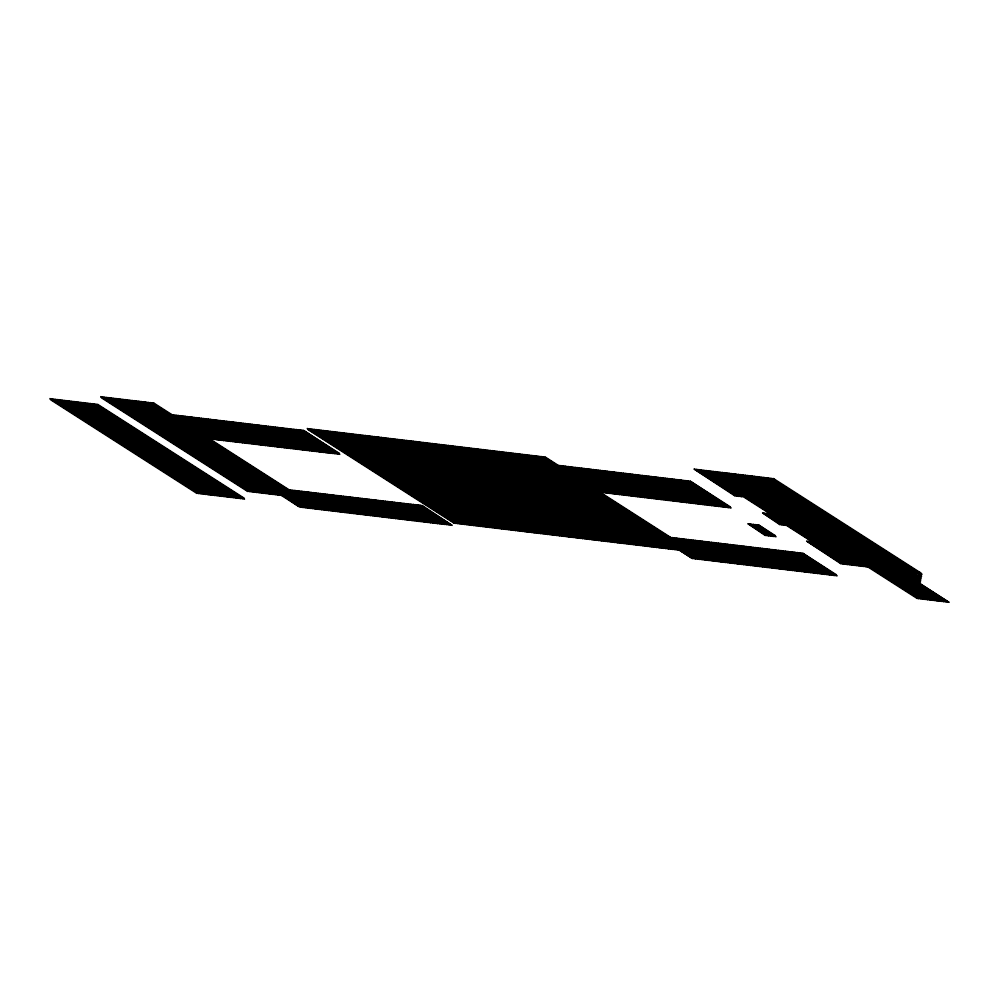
<?xml version="1.0" encoding="UTF-8"?>
<svg xmlns="http://www.w3.org/2000/svg" width="999" height="999" viewBox="0 0 999 999"><rect width="100%" height="100%" fill="white"/><g stroke="black" fill="none" stroke-linecap="round" stroke-linejoin="round"><path stroke-width="1.5" d="M468.469 480.319L552.934 535.152L468.469 480.319L469.368 481.643M526.798 494.58L451.698 445.741L600.486 540.846L599.575 539.522L453.459 445.954L454.37 447.277M476.486 501.96L521.228 531.356L372.44 436.251L373.339 437.574L519.468 531.143L518.556 529.82M466.633 469.805L425.274 442.582L426.186 443.906L501.011 491.446L466.858 469.205M470.254 481.293L471.728 481.868L408.566 441.795L407.667 440.472L556.455 535.576L555.544 534.24L471.565 480.844L475 483.416L474.1 482.092M459.44 493.793L457.967 493.219L515.946 530.719L459.44 493.793L460.352 495.117M477.185 502.235L479.17 503.134L375.961 436.675L477.185 502.235L476.286 500.911M550.774 510.851L523.538 493.031L596.965 540.422L551.048 510.277M499.687 491.133L497.052 489.822L527.335 509.59L499.687 491.133L500.586 492.47M524.725 510.676L527.522 512.087L418.231 441.733L524.725 510.676L523.826 509.353M484.04 504.795L483.141 503.459L526.51 531.98L477.597 501.211L524.75 531.78L523.851 530.444M458.578 494.155L455.069 492.282L514.185 530.506L459.016 495.354M473.776 481.718L477.36 483.628L411.188 440.884L473.776 481.718L472.877 480.394M597.24 503.171L593.481 501.136L666.508 547.527L667.407 548.863L518.631 453.758L519.53 455.082M525.599 510.314L529.358 512.337L497.952 491.858L526.461 509.952L500.037 492.282M521.166 492.807L525.636 495.292L448.176 445.317L521.166 492.807L520.267 491.483M491.883 488.723L490.971 487.4L498.401 492.532L420.904 443.269L419.992 441.945L499.275 492.17L449.987 460.227M536.838 520.429L475.087 481.268L522.127 511.763M477.147 500.549L478.046 501.873L377.722 436.888L483.591 504.133L379.483 437.087L380.394 438.424M530.719 511.925L526.011 509.29L568.781 537.05L528.896 511.675L567.02 536.838L566.121 535.514M532.529 512.162L526.873 508.928L570.541 537.262L532.529 512.162L533.429 513.498M526.136 512.487L525.224 511.163L563.498 536.413L476.848 481.468L523.001 511.401L522.09 510.077M485.314 503.933L479.333 500.487L528.271 532.192L485.314 503.933L486.213 505.269M524.325 494.992L517.907 491.258L555.756 515.871M534.315 512.4L527.747 508.566L572.302 537.474L534.315 512.4L535.214 513.723M485.352 485.626L478.608 481.68L525.674 511.825L522.964 509.715M798.75 496.59L769.804 478.071L770.716 479.395L916.832 572.964L899.312 560.988M799.924 497.352L809.29 503.346M810.589 504.183L823.338 512.337M824.088 512.824L862.711 537.549M863.611 538.136L883.978 551.173M885.264 551.997L887.674 553.533M888.873 554.308L892.482 556.618M893.481 557.255L898.039 560.177M791.233 494.53L764.522 477.435L765.434 478.758L911.55 572.327L856.293 536.201M792.519 495.354L850.062 532.205M851.31 533.004L855.044 535.402M788.323 494.505L761.001 477.01L761.912 478.334M789.51 495.267L846.103 531.505M848.675 533.154L874.225 549.512M876.772 551.148L888.286 558.516M889.335 559.19L891.458 560.539M892.507 561.213L900.623 566.408M901.772 567.157L908.029 571.903L759.24 476.798L760.139 478.134L906.268 571.69L905.356 570.367M777.721 489.547L757.479 476.585L758.378 477.922L904.507 571.478L903.596 570.154M780.244 491.171L827.572 521.466M829.944 522.989L832.317 524.512M833.516 525.274L863.036 544.18M864.335 545.004L902.284 569.318M811.613 514.01L752.197 475.961L808.503 512.762M818.069 518.144L825.811 523.101M827.06 523.888L833.291 527.884M835.776 529.47L839.51 531.868M840.733 532.654L848.089 537.362M849.312 538.149L855.544 542.132M856.742 542.894L859.115 544.418M866.62 549.225L875.474 554.895M876.735 555.706L897.052 568.706M835.913 529.782L773.164 488.848L919.28 582.417L920.179 583.741L865.084 548.463M840.296 532.592L862.661 546.903M814.722 516.745L819.704 519.93M825.736 523.788L834.177 529.208M839.909 532.867L847.189 537.537M850.723 539.797L855.306 542.732M856.455 543.468L858.828 544.992M865.359 549.175L872.489 553.733M876.31 556.181L886.488 562.699M890.309 565.147L897.951 570.029M802.709 509.215L750.436 475.749L805.394 511.688M803.895 509.977L806.268 511.5M815.196 517.22L819.068 519.692M825.524 523.826L828.096 525.474M839.747 532.929L844.917 536.251M850.099 539.56L855.281 542.882M864.734 548.938L869.317 551.873M875.311 555.706L880.256 558.878M890.196 565.234L894.005 567.682M808.616 513.548L772.801 490.709L773.701 492.032L945.529 601.972L944.629 600.636L809.814 514.323M814.06 517.232L819.055 520.429M824.038 523.626L830.281 527.622M840.271 534.015L844.043 536.426M850.311 540.447L855.331 543.668M864.297 549.413L869.442 552.697M875.561 556.618L880.381 559.702M890.134 565.946L895.017 569.08M797.377 506.718L748.676 475.536L749.575 476.86M812.824 516.608L816.383 518.893M837.949 532.692L841.595 535.039M848.888 539.71L852.534 542.045M889.547 565.746L892.169 567.42M930.369 592.432L796.74 506.868L797.652 508.191M931.667 593.256L943.768 601.76L794.979 506.655L795.891 507.979M802.209 510.564L746.915 475.324L799.774 509.927M805.231 512.674L815.509 519.08M820.104 522.19L827.384 526.685M833.341 530.669L841.395 535.651M844.917 538.086L852.696 542.894M859.177 547.215L866.508 551.735M869.267 553.671L877.946 559.053M884.202 563.061L891.87 567.969M806.343 514.123L814.222 519.168M819.367 522.477L824.5 525.749M833.466 531.493L836.026 533.129M837.287 533.941L841.096 536.388M844.904 538.823L849.987 542.07M858.853 547.752L863.923 550.998M872.714 556.63L875.124 558.179M883.803 563.736L888.873 566.97M812.662 518.306L745.154 475.112L799.312 510.514M816.458 520.741L818.993 522.365M820.254 523.176L822.052 524.325M822.964 524.9L824.762 526.061M830.631 529.82L836.038 533.279M837.05 533.928L839.085 535.227M841.333 536.675L843.818 538.261M845.054 539.06L851.36 543.094M856.405 546.328L863.486 550.861M864.684 551.623L868.069 553.783M870.541 555.369L873.226 557.092M881.13 562.15L887.574 566.283M889.709 567.644L896.54 572.015M897.664 572.739L899.912 574.175M903.283 576.336L910.226 580.781M911.375 581.518L915.683 584.278M916.77 584.977L918.568 586.126M799.6 510.726L809.864 517.27M813.935 519.905L821.827 524.937M828.109 528.946L832.654 531.855M833.79 532.592L837.387 534.902M839.485 536.263L846.078 540.459M853.633 545.292L857.229 547.602M858.416 548.364L863.148 551.398M864.335 552.147L873.388 557.942M880.693 562.624L885.851 565.933M888.611 567.719L896.64 572.839M903.133 576.997L915.171 584.702M916.245 585.389L918.393 586.763M793.668 507.092L743.393 474.9L744.292 476.236M799.699 510.964L807.542 515.984M814.672 520.541L818.406 522.939M828.421 529.345L832.179 531.755M838.436 535.764L843.456 538.973M853.196 545.217L857.067 547.689M863.511 551.823L868.668 555.119M878.084 561.151L883.166 564.398M807.691 516.633L791.458 506.231L792.357 507.554L938.486 601.123L825.736 528.184M809.502 517.782L823.925 527.022M793.83 507.954L741.633 474.687L936.725 600.911L787.936 505.806L788.835 507.142L934.964 600.699L934.053 599.375M799.887 511.825L802.022 513.199M803.096 513.886L807.679 516.82M813.71 520.679L818.918 524.013M827.909 529.77L835.127 534.39M838.735 536.7L843.493 539.747M852.921 545.791L857.854 548.951M864.035 552.909L869.018 556.093M877.759 561.7L882.829 564.934M793.743 508.279L772.09 494.418L773.001 495.741M794.804 508.966L799.05 511.675M800.124 512.362L818.169 523.913M819.417 524.725L843.356 540.047M852.284 545.766L856.88 548.713M860.938 551.311L863.049 552.659M864.098 553.334L867.344 555.419M874.612 560.064L887.387 568.244M888.66 569.068L892.519 571.528M897.651 574.812L904.894 579.457M913.536 584.989L918.218 587.986M791.932 507.867L739.872 474.475L792.969 509.228M793.406 508.816L798.676 512.137M799.3 512.587L801.398 513.936M805.082 516.283L815.571 523.001M816.782 523.738L829.207 531.73M830.456 532.529L843.193 540.696M846.915 543.081L855.082 548.301M857.242 549.687L859.852 551.311M860.489 551.773L862.299 552.922M863.198 553.496L864.997 554.657M871.415 558.766L876.872 562.212M877.621 562.749L879.919 564.21M880.781 564.71L892.344 572.165M894.879 573.788L906.268 581.081M907.404 581.805L914.16 586.138M794.23 510.039L797.789 512.325M805.806 517.457L812.212 521.553M816.058 524.013L826.373 530.619M830.244 533.104L837.986 538.061M840.496 539.66L851.785 546.89M853.034 547.689L862.686 553.871M868.993 557.917L876.373 562.637M880.319 565.159L886.887 569.368L885.988 568.044M789.41 507.117L738.111 474.275L791.583 509.253M790.684 507.929L793.218 509.565M804.657 516.883L807.192 518.506M838.661 538.661L845.017 542.732M852.597 547.577L856.368 549.999M879.47 564.797L881.855 566.308M802.272 516.108L806.143 518.581M812.587 522.714L817.744 526.011M826.623 531.705L831.705 534.952M840.584 540.634L845.179 543.581M849.912 546.615L856.343 550.724M879.782 565.734L881.917 567.107M793.069 510.377L736.35 474.063L737.25 475.387M804.732 517.844L807.192 519.43M810.901 521.803L817.082 525.761M827.222 532.255L831.98 535.289M837.924 539.11L845.067 543.681M851.448 547.764L856.63 551.073M863.985 555.794L867.669 558.154M876.523 563.823L881.28 566.858M792.344 510.664L734.59 473.851L789.834 509.977M798.651 514.71L806.268 519.58M810.064 522.015L817.432 526.735M824.275 531.281L831.692 535.864M834.989 538.136L845.978 545.004M848.563 546.665L856.243 551.585M862.661 555.694L871.053 561.063M874.337 563.336L882.092 568.131M798.576 515.546L814.597 525.799M820.878 529.82L855.606 552.06M856.618 552.709L864.772 557.954M865.396 558.329L867.607 559.74M868.793 560.501L878.608 566.783M887.399 572.415L889.447 573.738M890.484 574.388L892.257 575.524M899.637 580.257L903.458 582.704M913.898 589.385L917.507 591.695M781.443 504.77L732.816 473.638L783.428 506.793M793.868 513.474L797.539 515.834M803.671 519.755L808.566 522.889M817.457 528.583L819.992 530.207M828.658 535.751L831.118 537.325M842.944 544.905L848.201 548.264M853.458 551.635L858.228 554.695M868.056 560.988L873.213 564.285M783.141 506.78L731.056 473.426L731.967 474.75M793.131 513.174L798.076 516.346M820.491 530.694L822.939 532.255M829.058 536.176L833.953 539.31M843.318 545.317L848.076 548.351M854.245 552.31L860.576 556.356M868.231 561.263L872.065 563.723M783.716 507.892L729.295 473.214L924.387 599.437L775.611 504.333L776.51 505.656M792.657 513.623L797.514 516.733M803.246 520.392L808.965 524.063M817.619 529.607L825.261 534.49M829.083 536.938L834.177 540.209M842.906 545.791L850.149 550.424M853.92 552.847L864.21 559.428M868.069 561.9L873.076 565.109M783.541 507.992L771.028 499.987L771.94 501.311M790.896 512.699L796.877 516.533M800.748 519.018L805.906 522.315M814.36 527.734L816.745 529.258M817.931 530.019L820.042 531.368M826.498 535.514L833.828 540.197M839.922 544.105L847.115 548.701M850.711 551.011L861.575 557.966M862.786 558.741L870.054 563.399M878.583 568.856L881.068 570.454M881.98 571.041L883.803 572.202M884.714 572.777L886.513 573.938M890.097 576.223L897.651 581.068M906.218 586.55L910.926 589.572M914.46 591.833L916.258 592.981M780.843 507.017L727.534 473.002L777.21 505.556M785.027 509.702L799.525 518.981M800.599 519.792L806.006 523.126M811.675 526.873L818.768 531.306M822.389 533.628L829.657 538.274M837.15 543.069L846.802 549.25M847.252 549.662L852.809 553.109M854.02 553.871L858.528 556.755M859.664 557.492L869.205 563.598M873.026 566.046L880.756 570.991M881.742 571.628L883.703 572.889M886.325 574.562L888.948 576.236M890.259 577.072L894.13 579.557M899.063 582.717L905.419 586.788M906.605 587.549L916.782 594.068M787.187 511.95L790.808 514.273M797.939 518.831L802.896 522.015M811.588 527.572L819.192 532.442M823.076 534.927L828.246 538.236M847.564 550.611L851.398 553.059M861.488 559.527L863.873 561.051M871.003 565.609L874.562 567.894L873.663 566.57M775.674 504.745L725.774 472.789L726.685 474.125M867.981 563.848L871.902 566.358M777.547 506.493L773.85 504.12L774.749 505.444L920.866 599.013L919.967 597.689L778.496 507.105M776.41 505.969L724.013 472.577L724.924 473.913M778.858 507.704L785.489 511.775M791.533 515.809L796.865 519.055M803.983 523.788L811.213 528.409M815.034 530.869L822.314 535.352M828.92 539.76L836.2 544.418M839.884 546.778L846.066 550.736M855.456 556.58L861.101 560.364M864.972 562.849L868.843 565.322M835.626 544.18L770.679 501.848L922.626 599.225L921.727 597.902M836.825 544.954L888.573 578.084M889.684 578.796L899.662 585.189M901.523 586.376L917.706 596.74L917.244 596.078M827.11 539.148L772.09 503.908L772.989 505.244M828.371 539.959L919.105 598.801L770.329 503.696L771.228 505.032L917.344 598.588L916.445 597.265M777.185 507.38L722.252 472.377L821.228 536.5M777.497 507.742L782.654 510.876M783.728 511.563L786.126 513.099M787.075 513.873L795.753 519.268M802.447 523.713L810.963 529.008M812.062 529.882L821.303 535.626M827.572 539.647L835.551 544.755M839.335 547.34L846.865 551.997M853.196 556.218L860.701 560.851M863.311 562.699L871.041 567.469L870.129 566.146M823.838 538.174L847.277 553.184M848.538 553.983L869.28 567.27M778.92 509.577L720.491 472.165L721.39 473.489L867.519 567.057L860.676 561.925M781.493 511.213L797.115 521.228M798.413 522.052L833.428 544.48M834.54 545.192L848.788 554.32M849.999 555.082L858.303 560.402M820.441 543.506L706.405 470.479L707.304 471.803M821.752 544.33L845.391 559.477M846.578 560.239L853.421 565.372L704.645 470.267L705.544 471.59L851.66 565.159L850.761 563.823M758.591 563.473L728.558 544.243L729.457 545.579M759.764 564.235L763.024 567.07L726.797 544.043L761.263 566.858L760.364 565.534M730.331 547.215L725.037 543.831L759.502 566.645L732.105 548.351M723.276 547.29L716.221 542.769L717.132 544.105M724.512 548.076L750.699 565.596L714.46 542.557L748.938 565.384L748.026 564.06M714.547 556.368L688.049 539.398L722.514 562.212L716.308 557.492M564.647 470.467L543.281 456.705L544.193 458.042M565.809 471.216L702.235 558.566L703.134 559.902L541.52 456.493L558.066 467.844M563.274 471.178L572.402 477.023M578.945 481.206L582.879 483.728M588.111 487.075L669.38 539.123M684.989 549.113L688.548 551.386M555.269 467.632L544.343 460.626L564.248 474.125M558.916 469.967L567.395 475.399M571.028 477.722L577.397 481.805M583.766 485.876L668.893 540.384M672.627 542.782L675.012 544.305M676.198 545.067L680.094 547.564M683.978 550.049L690.459 554.195M663.299 537.225L536.238 455.869L548.813 464.66M566.783 475.749L576.923 482.242M580.719 484.677L663.561 537.724M664.635 538.411L668.269 540.734M670.679 542.282L674.313 544.605M675.586 545.417L678.134 547.052M680.669 548.676L688.985 554.008M552.697 467.145L560.476 472.127M566.883 476.236L571.915 479.458M580.981 485.264L662.787 537.637M666.52 540.034L669.005 541.633M670.079 542.32L674.35 545.054M680.719 549.125L683.266 550.761M593.381 494.293L532.717 455.444L533.628 456.768L692.569 558.628L650.686 530.981M594.642 495.092L598.526 497.577M601.111 499.238L620.267 511.5M622.789 513.111L635.364 521.166M636.625 521.977L643.793 526.573M646.166 528.084L648.551 529.607M550.661 472.44L522.152 454.183L523.051 455.507L669.18 549.075L551.848 473.189M576.036 493.269L660.364 548.014L511.588 452.909L512.487 454.245L658.603 547.802L657.704 546.478M569.692 491.033L656.842 547.589L510.726 454.033L509.827 452.697L569.343 491.558M566.683 490.022L655.082 547.377L506.306 452.285L507.205 453.608L653.321 547.177L652.422 545.841M561.151 488.324L651.56 546.965L505.444 453.396L504.545 452.072L560.789 488.836M576.535 501.673L572.814 498.913L646.278 546.328L645.379 545.004M591.808 515.284L637.474 545.279L491.346 451.71L490.447 450.387L591.533 515.859M578.97 516.233L619.855 543.169L473.738 449.6L472.839 448.276L578.608 516.745M525.936 483.191L618.094 542.957L469.318 447.852L470.217 449.175L616.333 542.744L615.434 541.421M568.743 516.108L607.529 541.683L461.413 448.126L460.502 446.79L568.369 516.62M547.452 505.219L455.219 446.166L456.131 447.49L602.247 541.058L548.613 505.969M500.674 478.022L523.988 493.693L449.937 445.529L500.399 478.583M556.043 515.309L593.443 539.997L444.655 444.892L445.554 446.228L591.683 539.785L590.771 538.461M552.859 515.097L589.922 539.572L443.793 446.016L442.894 444.68L552.459 515.596M483.004 471.291L588.149 539.373L439.373 444.268L440.272 445.591L586.388 539.16L585.489 537.824M501.835 486.101L537.762 509.852M537.986 509.253L545.716 514.947M545.929 514.335L582.867 538.736L436.75 445.167L435.851 443.843L501.473 486.613M499.038 485.227L581.106 538.523L432.33 443.419L433.229 444.742L579.345 538.311L578.446 536.987M517.782 499.063L577.584 538.099L431.468 444.543L430.569 443.206L517.42 499.575M448.751 459.44L421.753 442.157L422.664 443.481M524.275 512.212L522.552 510.739L561.738 536.201L560.826 534.877M538.036 521.191L559.977 535.988L521.503 510.614M503.046 505.207L547.639 534.515L401.523 440.946L400.624 439.622L502.684 505.731M437.912 467.17L540.596 533.678L394.48 440.109L393.581 438.786L437.55 467.682M499.787 509.54L388.299 438.149L389.198 439.473L535.314 533.041L500.811 510.202M474.6 494.33L386.538 437.937L387.437 439.26M475.749 495.067L533.553 532.829L384.765 437.724L385.676 439.048L531.793 532.617L530.894 531.293M481.031 500.287L530.032 532.405L383.916 438.836L383.004 437.512L480.656 500.786M427.897 467.182L479.782 501.148L381.243 437.3L427.572 467.719M388.936 448.638L368.918 435.826L458.416 493.881L390.159 449.425M458.616 495.841L452.035 491.258L512.425 530.294L511.513 528.971M368.718 439.36L361.875 434.99L362.774 436.313M369.992 440.184L507.992 528.546L508.891 529.882L360.115 434.777L361.014 436.101L507.13 529.67L506.231 528.334M443.044 490.634L354.832 434.14L355.731 435.464M444.168 491.346L501.848 529.033L353.072 433.928L353.971 435.252L500.087 528.821L499.188 527.497M486.838 520.504L351.311 433.716L352.21 435.04L498.326 528.608L488.012 521.253M463.873 519.555L324.887 430.557L325.786 431.88M465.072 520.317L471.915 525.449L323.127 430.344L324.026 431.668L470.142 525.237L469.243 523.913M426.561 500.249L316.084 429.495L316.983 430.831L463.099 524.388L427.747 500.998M413.973 509.465L404.433 503.359L434.478 523.351L415.272 510.302M257.73 432.342L243.419 423.189L280.02 447.365L258.841 433.054M190.647 427.41L151.848 402.722L175.886 418.731M196.678 431.268L201.436 434.315M202.622 435.077L293.494 493.269M295.879 494.792L300.624 497.827L299.725 496.503M179.583 421.103L189.548 427.622M193.744 430.169L292.532 493.568M295.904 495.579L298.276 497.102M157.717 407.405L150.087 402.51L170.592 416.396M158.991 408.216L162.55 410.502M166.121 412.787L170.866 415.834M204.108 437.112L215.684 444.518M216.92 445.317L254.795 469.567M256.106 470.404L287.874 490.746M174.987 418.906L153.346 404.308M177.347 420.417L183.754 424.525M185.027 425.337L192.133 429.895M193.319 430.644L287.575 490.996M290.135 492.644L300.362 499.2L299.463 497.864M176.811 420.379L181.781 423.564M186.95 426.873L194.718 431.843M201.174 435.989L285.714 490.109M289.623 492.619L292.232 494.293M183.779 425.761L146.553 402.098L147.465 403.421M184.116 426.086L195.679 433.379M198.102 435.04L300.012 501.048L295.042 497.864M165.597 414.985L152.984 406.156M170.292 417.982L175.275 421.178M178.846 423.464L292.557 496.278M163.499 413.686L144.793 401.885L166.546 416.558M169.905 417.794L175.812 421.578M179.62 424.013L189.66 430.606M195.392 434.115L289.698 494.505M172.952 420.666L175.462 422.265M177.972 423.876L182.979 427.085M184.241 427.884L188.898 430.869M193.581 433.866L197.115 436.126M198.314 436.9L279.907 489.148M281.219 489.985L283.479 491.433M162.874 414.373L143.032 401.673L169.917 419.63M165.484 416.046L169.393 418.556M175.924 422.739L179.845 425.237M198.077 436.913L280.819 489.897M174.9 422.827L180.095 426.148M189.173 431.968L283.604 492.432M287.475 494.917L290.06 496.565M183.054 428.546L158.878 413.062L195.667 437.362L184.353 429.37M168.981 419.955L139.51 401.248L168.481 420.542M171.903 421.99L180.357 427.235M186.151 431.106L283.104 493.031M285.702 494.692L288.299 496.353L287.4 495.029M172.377 423.039L177.572 426.373M186.651 432.18L279.92 491.908M156.468 413.024L137.75 401.036L163.274 418.131M190.509 434.827L244.743 469.555M246.054 470.392L276.748 490.034M167.12 420.591L171.204 423.214M180.357 429.071L276.973 490.934M279.57 492.594L284.777 495.929M175.087 426.61L134.228 400.611L135.127 401.948L298.951 506.618L287.038 498.239M177.335 428.221L285.789 497.44M184.141 433.491L132.467 400.412L133.367 401.735L279.495 495.304L185.215 434.178M152.235 417.644L123.664 399.35L124.563 400.674M153.309 418.331L270.679 494.243L121.903 399.138L122.802 400.474L268.918 494.03L268.019 492.707M173.351 454.657L93.981 403.833L94.88 405.157M174.263 455.232L241.009 498.726L92.22 403.621L93.119 404.945L239.248 498.513L238.336 497.19M94.093 406.655L88.699 403.196L89.598 404.533L235.727 498.089L234.815 496.765L95.267 407.405M224.163 493.618L81.656 402.36L82.555 403.683M225.362 494.38L228.671 497.252L79.895 402.147L80.794 403.471L226.91 497.04L226.011 495.716M127.06 440.609L64.036 400.249L64.947 401.573L211.064 495.142L128.309 441.396M166.134 466.533L62.275 400.037L63.187 401.361M167.345 467.307L194.193 484.503M195.454 485.314L209.303 494.93L60.514 399.825L61.426 401.148L207.542 494.717L206.643 493.394M946.39 600.849L947.289 602.185L801.173 508.616L800.261 507.292L949.05 602.385L753.958 476.173L902.746 571.266L901.835 569.942M941.108 600.224L942.007 601.548L793.218 506.443L794.13 507.767L940.246 601.336L939.335 600.012M919.455 572.052L920.354 573.376M917.694 571.84L918.593 573.164L772.477 479.607L771.565 478.284L921.952 574.462L921.053 573.126L773.338 478.484L774.237 479.82M914.172 571.416L915.072 572.752L766.283 477.647L921.24 578.171L775.124 484.602L774.225 483.279M912.412 571.216L913.311 572.539M928.77 598.738L929.682 600.074L783.553 506.505L782.654 505.182L931.443 600.287L930.531 598.95L784.415 505.394L785.314 506.718M909.789 572.115L908.878 570.791L762.761 477.222L920.891 580.032L774.774 486.463L773.863 485.139M900.074 569.73L900.986 571.066M889.51 568.468L890.409 569.792M863.086 565.309L863.998 566.633L717.869 473.064L716.97 471.74L865.758 566.845L864.847 565.509L718.731 471.953L719.63 473.276M857.804 564.672L858.715 565.996L712.587 472.427L711.688 471.103L860.476 566.208L859.565 564.885L713.448 471.316L714.347 472.639M845.479 563.199L846.378 564.522L811.912 541.708M802.022 507.492L802.934 508.828M798.501 507.08L799.412 508.404M774.924 479.57L775.836 480.894M775.474 482.754L774.575 481.418L920.691 574.987L921.602 576.311L768.044 477.859L768.955 479.183M789.697 506.018L790.596 507.355M774.412 488.324L773.513 486.988L919.629 580.556L920.529 581.88L755.719 476.373L756.618 477.709M786.176 505.594L787.075 506.93M832.567 574.175L833.478 575.511L799.013 552.684L835.239 575.711L800.773 552.897L801.673 554.22M772.452 492.557L773.351 493.893M780.893 504.97L781.792 506.293L927.909 599.862L771.39 498.126M827.284 573.551L828.196 574.875L793.718 552.047L829.957 575.087L795.479 552.26L796.39 553.596M777.372 504.545L778.271 505.869M820.241 572.702L821.141 574.025L786.675 551.211L822.914 574.238L788.436 551.423L789.347 552.747M784.415 524.1L785.326 525.424L767.881 513.511L848.139 564.735L769.642 513.723L770.541 515.047M814.959 572.065L815.858 573.401L781.393 550.574L817.619 573.613L783.154 550.786L784.053 552.11M807.916 571.228L808.815 572.552L774.35 549.737L810.576 572.764L776.111 549.949L777.01 551.273M802.634 570.591L803.533 571.915L769.068 549.1L805.294 572.127L770.828 549.313L771.727 550.636M795.591 569.755L796.49 571.078L762.025 548.251L798.251 571.291L763.785 548.463L764.685 549.8M771.515 535.077L772.414 536.413L754.969 524.487L774.175 536.625L756.743 524.7L757.642 526.023M790.296 569.118L791.208 570.441L756.73 547.627L792.969 570.654L758.503 547.839L759.402 549.163M766.233 534.453L767.132 535.776L749.687 523.863L768.893 535.988L751.448 524.063L752.359 525.399M739.46 495.304L740.359 496.628L699.362 469.63L742.12 496.84L701.123 469.842L702.022 471.166M785.014 568.481L785.926 569.805L749.687 546.778L784.165 569.605L783.253 568.269M777.971 567.644L778.87 568.968L744.405 546.141L780.631 569.18L746.166 546.353L747.077 547.689M772.689 567.007L773.588 568.331L739.123 545.516L775.349 568.543L740.883 545.729L741.782 547.052M726.548 506.293L727.459 507.617L686.45 480.619L729.22 507.829L688.211 480.819L689.123 482.155M754.12 548.526L753.209 547.202L787.687 570.017L751.448 546.99L752.359 548.314M765.646 566.158L766.545 567.494L732.08 544.667L768.306 567.707L733.84 544.88L734.74 546.203M721.266 505.656L722.177 506.98L681.168 479.982L723.938 507.192L682.929 480.194L683.828 481.518M714.223 504.807L715.122 506.143L674.125 479.133L716.882 506.356L675.886 479.345L676.785 480.669M753.308 564.685L754.22 566.008L719.755 543.194L755.981 566.221L721.515 543.406L722.414 544.73M708.94 504.183L709.839 505.506L668.843 478.509L711.6 505.719L670.604 478.721L671.503 480.044M701.897 503.334L702.796 504.67L661.8 477.659L704.557 504.87L663.561 477.872L664.46 479.195M740.983 563.211L741.882 564.535L707.417 541.72L743.656 564.747L709.178 541.933L710.089 543.256M696.615 502.709L697.514 504.033L656.505 477.023L699.275 504.245L658.279 477.235L659.178 478.571M735.701 562.574L736.6 563.911L702.135 541.083L738.361 564.11L703.895 541.296L704.794 542.619M689.56 501.86L690.471 503.184L649.462 476.186L692.232 503.396L651.223 476.398L652.135 477.722M728.658 561.738L729.557 563.061L695.092 540.247L731.318 563.274L696.852 540.447L697.752 541.783M684.278 501.223L685.189 502.559L644.18 475.549L686.95 502.772L645.941 475.761L646.852 477.085M723.376 561.101L724.275 562.425L689.809 539.61L726.036 562.637L691.57 539.822L692.469 541.146M678.995 500.599L679.894 501.923L637.137 474.712L678.134 501.71L677.235 500.387M718.094 560.464L718.993 561.8L682.767 538.761L717.232 561.588L716.333 560.252M671.952 499.75L672.851 501.073L631.855 474.075L674.612 501.286L633.616 474.288L634.515 475.611M711.038 559.627L711.95 560.951L677.472 538.136L713.711 561.163L679.245 538.349L680.144 539.672M666.67 499.113L667.569 500.449L626.573 473.439L669.33 500.661L628.334 473.651L629.233 474.975M705.756 558.99L706.668 560.314L672.19 537.499L708.428 560.526L673.95 537.712L674.862 539.035M659.627 498.276L660.526 499.6L619.53 472.602L662.287 499.812L621.291 472.814L622.19 474.138M687.187 540.509L686.288 539.185L720.754 562.012L684.527 538.973L685.426 540.297M698.713 558.154L699.612 559.477L540.671 457.617L539.76 456.281L701.373 559.69L700.474 558.354L544.692 458.778L545.604 460.102M641.558 476.461L640.659 475.124L681.655 502.135L638.898 474.925L639.797 476.248M691.171 550.486L692.07 551.81M654.333 497.639L655.244 498.963L614.235 471.965L657.005 499.175L615.996 472.177L616.907 473.501M690.809 552.347L691.72 553.671M693.431 557.517L694.33 558.841L535.389 456.98L534.477 455.656L696.091 559.053L661.625 536.238L662.524 537.562M690.109 556.056L691.008 557.38L544.892 463.811L543.98 462.487M647.29 496.803L648.201 498.126L607.192 471.116L649.962 498.339L608.953 471.328L609.865 472.664M680.606 549.225L681.505 550.549M678.833 549.013L679.745 550.337M670.429 537.287L671.34 538.611M642.007 496.166L642.906 497.49L601.91 470.492L644.68 497.702L603.671 470.704L604.57 472.028M668.668 537.075L669.58 538.399M675.312 548.588L676.223 549.912L530.094 456.343L529.195 455.02L677.984 550.124L677.072 548.801L530.956 455.232L531.868 456.555M666.907 536.863L667.819 538.199M665.147 536.65L666.046 537.986M663.386 536.451L697.851 559.265L696.952 557.942L537.999 456.081L538.911 457.405M634.964 495.317L635.864 496.653L594.867 469.642L637.624 496.865L596.628 469.855L597.527 471.178M670.029 547.952L670.941 549.275L524.812 455.719L523.913 454.383L672.702 549.487L671.79 548.164L525.674 454.595L526.573 455.931M659.864 536.026L660.764 537.35M658.104 535.814L659.003 537.137M629.682 494.692L630.581 496.016L589.585 469.018L632.342 496.228L591.346 469.218L592.245 470.554M664.747 547.327L665.646 548.651L516.87 453.546L517.769 454.87L663.885 548.439L662.986 547.115M622.639 493.843L623.538 495.167L582.542 468.169L625.299 495.379L584.303 468.381L585.202 469.705M617.357 493.206L618.256 494.542L577.247 467.532L620.017 494.755L579.008 467.744L579.919 469.068M612.062 492.582L612.974 493.906L570.204 466.695L611.213 493.693L610.302 492.37M605.019 491.733L605.931 493.069L564.922 466.058L607.692 493.269L566.683 466.271L567.582 467.594M640.084 544.368L640.996 545.691L494.88 452.135L493.968 450.799L642.757 545.904L641.857 544.58L495.729 451.011L496.64 452.335M599.737 491.108L600.636 492.432L559.64 465.422L602.397 492.644L561.401 465.634L562.3 466.97M597.976 490.896L598.876 492.22M633.041 543.518L633.953 544.855L487.824 451.286L486.925 449.962L635.714 545.067L634.802 543.731L488.686 450.174L489.585 451.498M596.216 490.684L597.115 492.007M594.455 490.472L595.354 491.795M592.694 490.259L593.593 491.583M627.759 542.894L628.658 544.218L482.542 450.649L481.643 449.325L630.431 544.43L629.52 543.106L483.404 449.538L484.303 450.861M590.933 490.047L591.833 491.371M600.399 506.118L601.298 507.442M574.637 468.444L573.726 467.12L614.735 494.118L571.965 466.908L572.877 468.231M590.072 491.171L549.075 464.16L549.974 465.484M601.273 507.592L602.172 508.916M601.523 508.666L602.422 510.002M601.448 509.54L602.347 510.864M587.412 489.622L588.311 490.959M601.148 510.264L602.047 511.588M600.686 510.889L601.585 512.212M585.651 489.41L586.55 490.746M593.93 501.81L520.392 453.971L521.291 455.294M600.112 511.426L601.011 512.762M620.716 542.045L621.615 543.381L475.499 449.812L474.6 448.489L623.376 543.581L622.477 542.257L476.361 448.688L477.26 450.025M599.425 511.913L600.324 513.236M598.663 512.337L599.562 513.661M597.827 512.724L598.738 514.048M586.338 497.115L587.237 498.439M596.94 513.061L597.839 514.398M595.991 513.374L596.89 514.697M594.992 513.661L595.891 514.985M581.942 495.217L582.854 496.54M593.968 513.911L594.867 515.247M592.882 514.148L593.793 515.472M578.171 493.718L579.07 495.042M610.152 540.784L611.051 542.107L462.262 447.003L463.174 448.339L609.29 541.895L608.391 540.571M591.77 514.348L592.682 515.671M557.879 465.222L558.778 466.545M556.118 465.01L557.017 466.333M575.624 493.756L513.349 453.121L514.248 454.445M589.447 514.685L590.347 516.021M554.358 464.797L555.257 466.121M588.236 514.835L589.148 516.158M571.503 491.283L572.402 492.607M587.012 514.96L587.912 516.283M552.597 464.585L553.496 465.909M578.321 502.984L579.22 504.308M578.858 504.245L579.77 505.569M603.109 539.935L604.008 541.271L457.892 447.702L456.98 446.378L605.769 541.47L604.87 540.147L458.741 446.59L459.652 447.914M578.858 505.157L579.757 506.481M585.751 515.072L586.65 516.396M550.836 464.373L551.735 465.696M578.546 505.881L579.457 507.205M584.465 515.159L585.364 516.495M572.365 498.251L573.276 499.575L499.25 451.436L648.039 546.54L647.14 545.217L501.011 451.648L501.923 452.972M578.046 506.468L578.945 507.804M566.396 490.596L508.066 452.485L508.966 453.821M583.154 515.247L584.053 516.57M577.397 506.98L578.296 508.304M547.315 463.948L548.214 465.272M576.635 507.405L577.547 508.728M581.818 515.309L582.729 516.633M597.814 539.31L598.726 540.634L526.923 493.906M562.649 488.361L563.548 489.685M575.786 507.779L576.698 509.103M545.554 463.736L546.453 465.072M580.469 515.359L581.368 516.683M566.158 495.192L567.057 496.515M574.862 508.104L575.761 509.428M579.095 515.397L579.994 516.72M573.876 508.391L574.775 509.715M572.827 508.628L573.726 509.965M562.087 493.506L562.986 494.83M557.205 486.7L558.104 488.036M571.74 508.853L572.639 510.177M576.298 515.434L577.197 516.77M570.604 509.04L571.503 510.364M574.862 515.434L575.774 516.77M554.57 485.939L555.469 487.262M558.566 492.17L559.477 493.494M569.418 509.203L570.329 510.526M573.426 515.434L574.325 516.758M551.997 485.202L552.897 486.538M568.206 509.34L569.105 510.664M555.357 491.021L556.256 492.357M571.952 515.409L572.864 516.733M566.957 509.453L567.857 510.789M549.475 484.503L550.374 485.839M570.479 515.384L571.378 516.708M565.671 509.552L566.57 510.876M552.335 490.01L553.234 491.333M568.98 515.334L569.88 516.67M546.99 483.828L547.889 485.164M564.36 509.627L565.259 510.951M549.462 489.085L550.362 490.409M563.011 509.69L563.923 511.013M544.542 483.191L545.442 484.515M565.946 515.222L566.845 516.558M561.65 509.727L562.549 511.051M546.69 488.236L547.602 489.56M542.132 482.567L543.044 483.891M564.398 515.159L565.309 516.483M560.252 509.752L561.163 511.076M544.018 487.437L544.93 488.761M562.849 515.072L563.748 516.408M558.841 509.765L559.74 511.088M539.76 481.955L540.671 483.291M561.276 514.985L562.175 516.321M557.392 509.752L558.304 511.076M541.421 486.688L542.32 488.012M537.412 481.368L538.324 482.704M559.69 514.885L560.589 516.221M555.931 509.727L556.83 511.063M538.886 485.989L539.797 487.312M573.164 536.351L574.063 537.674L427.947 444.118L427.048 442.782L575.824 537.887L574.924 536.563L428.808 442.994L429.707 444.33M535.102 480.806L536.001 482.13M554.445 509.702L555.344 511.026M558.091 514.785L558.99 516.108M536.413 485.314L537.312 486.638M552.947 509.652L553.846 510.976M556.48 514.672L557.38 515.996M532.817 480.257L533.716 481.593M551.411 509.59L552.322 510.914M530.556 479.732L531.456 481.056M533.99 484.677L534.902 486.014M553.209 514.41L554.108 515.734M528.309 479.208L529.22 480.544M531.605 484.065L532.504 485.402M548.301 509.44L549.213 510.764M526.098 478.708L526.997 480.032M529.258 483.491L530.169 484.815M546.728 509.34L547.627 510.664M549.887 514.11L550.799 515.447M545.117 509.228L546.028 510.551M523.913 478.221L524.812 479.545M526.96 482.929L527.859 484.253M548.214 513.961L549.113 515.284M543.506 509.115L544.405 510.439M546.515 513.786L547.415 515.122M521.74 477.747L522.639 479.083M525.586 483.716L471.078 448.064L471.978 449.388M541.87 508.978L542.769 510.302M519.58 477.285L520.491 478.621M522.44 481.868L523.351 483.204M540.209 508.841L541.121 510.164M543.094 513.436L543.993 514.76M517.457 476.848L518.356 478.171M520.229 481.368L521.141 482.704M538.548 508.678L539.448 510.014M541.358 513.236L542.27 514.572M515.347 476.411L516.246 477.734M518.056 480.894L518.956 482.217M539.622 513.036L540.521 514.373M553.783 534.028L554.695 535.364L471.278 481.206M526.061 494.268L526.96 495.591M513.249 475.986L514.148 477.31M535.152 508.341L536.051 509.677M515.896 480.432L516.795 481.755M537.862 512.837L538.761 514.16M511.176 475.574L512.075 476.898M533.429 508.166L534.328 509.49M536.101 512.624L537 513.948M513.773 479.982L514.672 481.306M523.451 495.354L524.363 496.678M531.693 507.967L532.592 509.29M509.115 475.162L510.014 476.498M548.501 533.404L549.4 534.727L403.284 441.158L402.385 439.835L551.173 534.94L550.262 533.616L404.145 440.047L405.045 441.371M511.663 479.557L512.562 480.881M522.589 495.716L523.488 497.04M529.932 507.754L530.844 509.09M507.067 474.775L507.967 476.098M521.728 496.078L522.627 497.402M509.577 479.133L510.489 480.469M518.356 491.92L446.416 445.104L447.315 446.441M520.854 496.441L521.753 497.764M528.171 507.542L529.083 508.878M505.044 474.4L505.944 475.724M519.992 496.803L520.891 498.126M507.517 478.733L508.429 480.057M514.647 489.71L515.546 491.033M519.118 497.165L520.029 498.489M543.219 532.767L544.118 534.09L395.342 438.986L396.241 440.322L542.357 533.878L541.458 532.554M503.034 474.026L503.933 475.349M505.482 478.346L506.393 479.67M518.256 497.527L519.155 498.851M511.825 488.823L512.737 490.159M501.036 473.663L501.935 474.987M517.382 497.889L518.294 499.213M503.471 477.972L504.37 479.295M499.05 473.314L499.95 474.637M509.015 487.949L509.915 489.273M501.473 477.609L502.372 478.933M515.659 498.613L516.558 499.937M497.09 472.964L497.989 474.3M514.785 498.976L515.696 500.299M506.206 487.062L507.105 488.386M513.923 499.338L514.822 500.661M536.176 531.918L537.075 533.254L390.959 439.685L390.06 438.361L538.836 533.466L537.937 532.13L391.82 438.573L392.719 439.897M495.129 472.639L496.041 473.963M497.539 476.923L498.439 478.246M513.049 499.7L513.961 501.023M503.384 486.176L504.295 487.5M512.187 500.062L513.086 501.386M493.194 472.315L494.105 473.638M495.591 476.598L496.503 477.922M511.326 500.424L512.225 501.748M491.271 472.003L492.182 473.326M510.452 500.786L511.351 502.11M493.668 476.286L494.58 477.609M489.36 471.69L490.272 473.014M509.59 501.148L510.489 502.472M498.663 485.726L434.09 443.631L434.99 444.955M491.77 475.986L492.669 477.31M508.716 501.51L509.627 502.834M487.462 471.391L488.374 472.727M507.854 501.873L508.753 503.196M489.885 475.686L490.784 477.023M494.955 483.516L495.854 484.852M499.413 490.047L500.312 491.371M506.993 502.235L507.892 503.558M485.589 471.103L486.488 472.427M488.012 475.412L488.923 476.735M498.826 491.496L499.725 492.832M506.118 502.597L507.017 503.921M492.245 482.704L493.156 484.04M483.716 470.829L484.615 472.152M486.163 475.149L487.062 476.473M505.257 502.959L506.156 504.283M490.484 482.492L491.396 483.828M497.09 492.22L497.989 493.556M504.383 503.321L505.294 504.645M482.767 471.878L441.133 444.48L442.033 445.804M493.793 488.274L494.692 489.61M466.695 448.751L465.796 447.427L611.912 540.996L612.812 542.32L464.023 447.215L464.935 448.539M484.328 474.887L485.227 476.211M496.216 492.582L497.127 493.918M503.521 503.683L504.42 505.007M488.723 482.292L489.635 483.616M480.019 470.292L480.919 471.615M495.354 492.944L496.253 494.28M482.505 474.637L483.416 475.961M502.647 504.045L503.558 505.369M486.963 482.08L487.874 483.404M494.493 493.306L495.392 494.642M478.184 470.042L479.095 471.366M480.706 474.4L481.605 475.724M493.618 493.668L494.517 495.005M485.202 481.868L486.113 483.191M500.924 504.77L501.823 506.093M488.161 486.513L489.06 487.837M476.373 469.792L477.272 471.116M492.757 494.03L493.656 495.367M478.921 474.175L479.832 475.499M500.049 505.132L500.961 506.456M483.441 481.655L484.353 482.979M491.883 494.393L492.794 495.729M474.562 469.555L475.462 470.879M499.188 505.494L500.087 506.818M477.16 473.963L478.059 475.287M491.021 494.755L491.92 496.078M481.68 481.443L482.579 482.767M498.314 505.844L499.225 507.18M472.777 469.318L473.676 470.641M490.147 495.117L491.058 496.441M475.399 473.751L476.311 475.087M497.452 506.206L498.351 507.542M482.529 484.74L483.441 486.063M479.92 481.231L480.819 482.554M489.285 495.479L490.184 496.803M470.991 469.093L471.903 470.429M495.891 506.131L496.79 507.455M473.663 473.563L474.575 474.887M488.424 495.841L489.323 497.165M479.72 483.853L480.619 485.177M469.23 468.881L470.129 470.217M471.953 473.376L472.852 474.7M487.549 496.203L488.461 497.527M493.806 505.706L494.717 507.042M476.398 480.806L477.297 482.142L414.71 441.308L479.058 482.355L416.471 441.521L417.382 442.844M486.688 496.565L487.587 497.889M467.47 468.681L468.381 470.005M470.242 473.201L471.153 474.525M491.708 505.282L492.619 506.618M485.814 496.928L486.725 498.251M468.556 473.039L469.468 474.363M484.952 497.29L485.851 498.613M489.597 504.845L490.497 506.181M484.09 497.652L484.99 498.976M463.998 468.281L464.91 469.617M466.895 472.889L467.794 474.213M472.015 481.506L409.428 440.684L410.327 442.008M483.216 498.014L484.115 499.338M487.462 504.395L488.361 505.731M462.287 468.106L463.186 469.43M465.234 472.752L466.146 474.075M482.355 498.376L483.254 499.7M460.576 467.932L461.488 469.255M463.598 472.614L464.51 473.951M481.481 498.738L482.392 500.062M480.619 499.1L481.518 500.424M458.891 467.769L459.79 469.093M461.988 472.502L462.887 473.826M457.205 467.607L458.116 468.931M460.389 472.39L461.288 473.713M480.944 502.972L481.843 504.308M478.022 500.187L478.921 501.51M455.544 467.457L456.443 468.781M458.803 472.302L459.715 473.626M453.896 467.32L454.795 468.643M457.242 472.215L458.154 473.538M493.906 526.86L494.805 528.184L348.688 434.627L347.789 433.291L496.565 528.396L495.666 527.072L349.55 433.504L350.449 434.84M452.26 467.182L453.159 468.506M455.706 472.14L456.605 473.464M476.323 502.597L374.2 436.463L375.112 437.787M454.183 472.077L455.082 473.414M450.624 467.057L451.536 468.394M452.672 472.04L453.583 473.364M449.013 466.945L449.925 468.269M488.623 526.223L489.522 527.559L340.734 432.455L341.646 433.778L487.762 527.347L486.863 526.023M451.186 472.003L452.097 473.326M447.415 466.845L448.326 468.169M449.725 471.99L450.636 473.314M445.841 466.745L446.74 468.069M448.289 471.978L449.2 473.314M444.268 466.658L445.167 467.982M446.878 471.99L447.777 473.314M442.707 466.57L443.618 467.907M460.289 493.419L461.213 494.755M445.479 472.015L446.391 473.351M481.568 525.387L482.48 526.71L336.363 433.141L335.452 431.818L484.24 526.923L483.329 525.599L337.212 432.03L338.124 433.354M441.171 466.508L442.07 467.832M444.118 472.065L445.017 473.389M439.647 466.446L440.547 467.769M442.782 472.115L443.681 473.451M438.136 466.396L439.036 467.719M441.471 472.202L442.37 473.526M456.843 494.88L457.754 496.203M476.286 524.75L477.197 526.073L331.069 432.517L330.169 431.181L478.958 526.286L478.046 524.962L331.93 431.393L332.829 432.729M440.184 472.29L441.096 473.626M455.981 495.242L456.88 496.565M435.164 466.333L436.063 467.657M451.585 490.596L452.497 491.92L365.397 435.402L455.532 492.957L367.157 435.614L368.057 436.938M455.107 495.604L456.019 496.928M438.948 472.415L439.847 473.738M454.245 495.966L455.144 497.29M433.703 466.308L434.602 467.632M437.737 472.552L438.636 473.876M448.351 489.435L449.25 490.771M432.255 466.296L433.166 467.632M452.422 495.716L453.321 497.04M436.551 472.714L437.462 474.05M430.831 466.308L431.73 467.632M435.427 472.914L436.326 474.238M449.787 494.942L450.686 496.266M444.792 488.074L445.691 489.41M434.34 473.139L435.239 474.463M429.42 466.321L430.332 467.644M433.304 473.389L434.203 474.712M428.034 466.346L428.933 467.669M447.09 494.13L447.989 495.467M432.317 473.676L433.216 475M440.634 486.338L441.533 487.662M431.393 474.001L432.305 475.324M444.318 493.281L445.229 494.605M425.312 466.433L426.223 467.769M430.557 474.375L431.456 475.711M463.961 523.276L464.86 524.6L318.743 431.044L317.844 429.707L466.62 524.812L465.721 523.488L319.605 429.92L320.504 431.243M429.807 474.812L430.706 476.148M423.988 466.508L424.887 467.832M441.471 492.37L442.37 493.693M429.17 475.324L430.082 476.66M422.677 466.583L423.588 467.919M428.683 475.936L429.595 477.26M438.524 491.396L439.423 492.719M428.409 476.673L429.308 477.997M421.403 466.683L422.302 468.007M428.446 477.609L429.345 478.933M429.083 478.933L429.982 480.257M420.142 466.795L421.041 468.119M435.439 490.347L436.338 491.67M456.918 522.427L457.817 523.763L311.7 430.194L310.801 428.871L459.577 523.976L458.678 522.639L312.562 429.083L313.461 430.407M418.906 466.92L419.817 468.244M399.762 440.734L398.863 439.41L544.979 532.979L545.879 534.303L397.103 439.198L398.002 440.534M417.707 467.07L418.606 468.394M432.192 489.185L433.104 490.509M416.533 467.232L417.432 468.556M415.384 467.42L416.296 468.743M428.721 487.874L429.632 489.21M414.285 467.619L415.184 468.956M413.211 467.857L414.11 469.18M424.9 486.351L425.811 487.674M412.175 468.106L413.074 469.43M449.438 523.851L450.337 525.174L420.267 505.169L452.097 525.387L422.015 505.382L422.927 506.705M411.176 468.394L412.088 469.717M410.239 468.706L411.138 470.029M420.404 484.39L421.316 485.714M409.353 469.055L410.252 470.379M408.529 469.443L409.428 470.766M407.767 469.88L408.678 471.203M407.105 470.367L408.004 471.69M442.395 523.001L443.294 524.338L413.236 504.333L445.054 524.55L414.997 504.545L415.896 505.869M406.531 470.916L407.43 472.24M406.094 471.553L406.993 472.877M405.819 472.29L406.718 473.613M405.769 473.176L406.668 474.5M406.069 474.288L406.968 475.611M407.043 475.836L407.954 477.16M435.339 522.227L436.238 523.563L406.193 503.571L437.999 523.776L407.954 503.783L408.853 505.107M428.284 521.391L429.195 522.714L399.163 502.734L430.956 522.927L400.924 502.947L401.823 504.27M423.002 520.754L423.913 522.09L393.893 502.11L425.674 522.29L395.654 502.322L396.553 503.646M417.719 520.129L418.631 521.453L386.863 501.286L416.858 521.241L415.959 519.917M410.676 519.28L411.576 520.604L381.593 500.661L413.336 520.816L383.354 500.861L384.253 502.197M405.394 518.643L406.293 519.98L376.323 500.037L408.054 520.179L378.084 500.237L378.983 501.573M345.167 434.203L344.255 432.879L490.384 526.436L491.283 527.772L342.495 432.667L343.406 433.991M391.283 503.021L390.384 501.698L420.392 521.665L388.623 501.486L389.523 502.822M398.351 517.807L399.25 519.13L369.293 499.2L401.011 519.343L371.054 499.413L371.953 500.736M393.069 517.17L393.968 518.493L364.023 498.576L395.729 518.706L365.784 498.788L366.683 500.112M386.014 516.333L386.925 517.657L356.993 497.739L388.686 517.869L358.753 497.952L359.652 499.275M380.731 515.696L381.643 517.02L351.723 497.115L383.404 517.232L353.484 497.327L354.383 498.651M331.843 452.21L332.742 453.546L296.278 429.445L334.503 453.746L298.039 429.657L298.938 430.981M373.688 514.847L374.588 516.183L344.692 496.291L376.348 516.383L346.453 496.491L347.352 497.814M368.406 514.223L369.305 515.546L339.423 495.654L371.066 515.759L341.183 495.866L342.083 497.19M324.8 451.448L325.699 452.772L289.211 428.671L327.46 452.984L290.971 428.883L291.883 430.207M363.124 513.586L364.023 514.91L332.392 494.83L362.262 514.697L361.363 513.374M317.769 450.624L318.669 451.948L282.168 427.822L320.429 452.147L283.928 428.034L284.84 429.358M356.081 512.737L356.98 514.073L327.123 494.205L358.741 514.285L328.883 494.405L329.782 495.741M312.5 449.987L313.399 451.323L276.885 427.197L315.16 451.523L278.646 427.397L279.545 428.733M350.786 512.112L351.698 513.436L321.853 493.581L353.459 513.648L323.614 493.781L324.513 495.117M307.23 449.363L308.129 450.699L269.842 426.348L306.368 450.487L305.469 449.163M336.813 496.565L335.914 495.242L365.784 515.122L334.153 495.029L335.052 496.366M343.743 511.263L344.655 512.587L314.822 492.744L346.416 512.799L316.583 492.957L317.482 494.28M300.2 448.539L301.099 449.862L264.56 425.711L302.859 450.074L266.321 425.924L267.22 427.247M338.461 510.626L339.373 511.963L309.553 492.12L341.134 512.175L311.313 492.332L312.212 493.656M294.93 447.914L295.829 449.238L259.278 425.087L297.59 449.45L261.039 425.299L261.938 426.623M331.418 509.79L332.317 511.113L302.522 491.283L334.078 511.326L304.283 491.496L305.182 492.819M287.899 447.077L288.798 448.401L252.223 424.238L290.559 448.613L253.996 424.45L254.895 425.774M274.263 428.096L273.364 426.773L309.89 450.899L271.603 426.561L272.502 427.884M326.136 509.153L327.035 510.489L297.252 490.659L328.796 510.689L299.013 490.871L299.912 492.195M282.63 446.453L283.529 447.777L246.94 423.601L285.289 447.989L248.701 423.813L249.613 425.149M319.093 508.316L319.992 509.64L153.609 402.934L154.508 404.27M275.599 445.616L276.498 446.953L239.897 422.764L278.259 447.152L241.658 422.977L242.57 424.3M313.811 507.679L314.71 509.003L148.314 402.31L149.226 403.633M270.329 444.992L271.228 446.328L234.615 422.127L272.989 446.528L236.376 422.34L237.275 423.663M308.516 507.042L309.428 508.379L152.635 408.017L153.534 409.34M306.755 506.83L307.667 508.166L141.271 401.461L142.183 402.784M263.299 444.168L264.198 445.492L227.572 421.291L265.959 445.704L229.333 421.491L230.232 422.827M292.882 491.371L291.983 490.034L321.753 509.852L290.222 489.835L291.134 491.158M294.443 495.866L295.342 497.202M301.473 506.206L302.385 507.529L135.989 400.824L136.9 402.16M258.029 443.544L258.928 444.867L222.29 420.654L260.689 445.067L224.051 420.866L224.95 422.19M298.401 503.434L299.3 504.77M287.612 490.734L286.713 489.41L316.471 509.215L284.952 489.21L285.851 490.534M252.759 442.907L253.659 444.243L215.247 419.805L251.898 444.031L250.999 442.707M282.342 490.109L281.443 488.786L311.188 508.578L279.683 488.573L280.582 489.91M277.922 488.374L278.833 489.697M245.729 442.082L246.628 443.406L209.952 419.18L248.389 443.618L211.713 419.393L212.625 420.716M280.344 494.18L281.256 495.504M274.4 487.949L275.299 489.273M272.64 487.737L273.539 489.06M240.459 441.458L241.358 442.782L204.67 418.544L243.119 442.994L206.431 418.756L207.342 420.079M273.301 493.344L274.213 494.667L128.084 401.099L127.185 399.775L275.974 494.88L275.062 493.556L128.946 399.987L129.845 401.311M233.429 440.621L234.328 441.945L197.627 417.694L236.089 442.157L199.388 417.907L200.287 419.243M219.668 421.553L218.769 420.229L255.419 444.443L217.008 420.017L217.907 421.353M228.159 439.997L229.058 441.321L192.345 417.07L230.819 441.533L194.106 417.282L195.005 418.606M260.976 491.858L261.875 493.194L115.759 399.625L114.86 398.301L263.636 493.406L262.737 492.07L116.621 398.514L117.52 399.837M221.129 439.16L222.028 440.497L185.302 416.221L223.788 440.696L187.063 416.433L187.962 417.757M255.694 491.233L256.593 492.557L110.477 398.988L109.578 397.664L258.354 492.769L257.455 491.446L111.339 397.877L112.238 399.2M215.859 438.536L216.758 439.872L180.02 415.596L218.519 440.072L181.781 415.796L182.68 417.132M248.651 490.384L249.55 491.708L103.434 398.151L102.522 396.815L251.311 491.92L250.412 490.596L104.283 397.028L105.195 398.364M208.828 437.712L209.728 439.036M203.559 437.087L204.458 438.411M198.289 436.463L199.188 437.787M196.528 436.251L197.427 437.574M193.007 435.826L193.906 437.15M191.246 435.614L192.145 436.938M231.293 496.341L232.193 497.677L86.076 404.108L85.177 402.784L233.966 497.889L233.054 496.553L86.938 402.997L87.837 404.32M175.637 416.283L174.725 414.96L211.488 439.248L172.964 414.747L173.876 416.071M170.354 415.646L169.443 414.323L206.219 438.623L167.682 414.11L168.594 415.447M165.072 415.022L164.161 413.698L200.949 437.987L162.4 413.486L163.299 414.81M218.968 494.867L219.867 496.191L73.751 402.634L72.852 401.298L221.628 496.403L220.729 495.079L74.613 401.511L75.512 402.847M160.639 413.274L161.538 414.597M213.686 494.23L214.585 495.566L68.469 401.998L67.557 400.674L216.346 495.779L215.447 494.443L69.318 400.886L70.23 402.21M157.118 412.849L158.017 414.173M155.357 412.637L156.256 413.961M151.923 411.725L152.835 413.049M201.348 492.757L202.26 494.08L56.131 400.524L55.232 399.188L204.021 494.293L203.109 492.969L56.993 399.4L57.892 400.736M196.066 492.132L196.978 493.456L50.849 399.887L49.95 398.564L198.739 493.668L197.827 492.332L51.711 398.776L52.61 400.099M932.292 599.163L771.74 496.278L772.639 497.602L933.203 600.486L932.292 599.163M925.249 598.326L779.133 504.757L780.032 506.081L926.148 599.65L925.249 598.326M861.325 565.097L715.209 471.528L716.108 472.852L862.237 566.421L861.325 565.097M856.043 564.46L709.927 470.891L710.826 472.227L856.942 565.784L856.043 564.46M854.282 564.248L708.166 470.679L709.065 472.015L855.181 565.571L854.282 564.248M849 563.611L702.884 470.054L703.783 471.378L849.899 564.947L849 563.611M737.699 495.092L697.602 469.418L738.598 496.428L737.699 495.092M782.654 523.888L766.121 513.299L783.566 525.212L782.654 523.888M843.718 562.986L810.152 541.495L844.617 564.31L843.718 562.986M735.938 494.88L695.841 469.205L736.837 496.216L735.938 494.88M780.893 523.676L764.36 513.086L781.805 524.999L780.893 523.676M841.957 562.774L808.391 541.283L842.856 564.098L841.957 562.774M734.178 494.667L694.068 468.993L735.077 496.003L734.178 494.667M779.133 523.464L762.599 512.874L780.044 524.787L779.133 523.464M840.196 562.562L806.63 541.071L841.096 563.886L840.196 562.562M730.069 506.718L689.972 481.031L730.981 508.041L730.069 506.718M775.037 535.501L758.503 524.912L775.936 536.825L775.037 535.501M836.101 574.6L802.534 553.109L837 575.923L836.101 574.6M724.787 506.081L684.69 480.407L725.699 507.405L724.787 506.081M769.754 534.865L753.209 524.275L770.654 536.201L769.754 534.865M830.806 573.963L797.252 552.472L831.717 575.299L830.806 573.963M719.505 505.444L679.407 479.77L720.404 506.768L719.505 505.444M764.472 534.24L747.926 523.651L765.371 535.564L764.472 534.24M825.524 573.339L791.957 551.848L826.435 574.662L825.524 573.339M717.744 505.232L677.647 479.557L718.643 506.568L717.744 505.232M823.763 573.126L790.197 551.635L824.674 574.45L823.763 573.126M712.462 504.607L672.364 478.921L713.361 505.931L712.462 504.607M818.481 572.489L784.914 550.998L819.38 573.813L818.481 572.489M707.18 503.971L667.082 478.296L708.079 505.294L707.18 503.971M813.198 571.853L779.632 550.362L814.098 573.189L813.198 571.853M705.419 503.758L665.322 478.084L706.318 505.082L705.419 503.758M811.438 571.653L777.871 550.149L812.337 572.976L811.438 571.653M700.137 503.121L660.039 477.447L701.036 504.458L700.137 503.121M806.156 571.016L772.589 549.525L807.055 572.34L806.156 571.016M694.854 502.497L654.745 476.823L695.754 503.821L694.854 502.497M800.873 570.379L767.307 548.888L801.772 571.715L800.873 570.379M693.081 502.285L652.984 476.61L693.993 503.608L693.081 502.285M799.113 570.167L765.546 548.676L800.012 571.503L799.113 570.167M687.799 501.648L647.702 475.974L688.711 502.972L687.799 501.648M793.818 569.542L760.264 548.051L794.729 570.866L793.818 569.542M682.517 501.011L642.419 475.337L683.428 502.347L682.517 501.011M788.536 568.906L754.969 547.415L789.447 570.229L788.536 568.906M675.474 500.174L635.376 474.5L676.373 501.498L675.474 500.174M781.493 568.056L747.926 546.565L782.392 569.393L781.493 568.056M670.192 499.537L630.094 473.863L671.091 500.874L670.192 499.537M776.211 567.432L742.644 545.941L777.11 568.756L776.211 567.432M664.909 498.913L624.812 473.226L665.809 500.237L664.909 498.913M770.928 566.795L737.362 545.304L771.827 568.119L770.928 566.795M663.149 498.701L623.051 473.014L664.048 500.024L663.149 498.701M769.168 566.583L735.601 545.092L770.067 567.907L769.168 566.583M657.866 498.064L617.757 472.39L658.766 499.388L657.866 498.064M763.885 565.958L730.319 544.455L764.784 567.282L763.885 565.958M652.572 497.427L612.474 471.753L653.483 498.763L652.572 497.427M650.811 497.215L610.714 471.54L651.723 498.551L650.811 497.215M756.842 565.109L723.276 543.618L757.741 566.433L756.842 565.109M645.529 496.59L605.431 470.916L646.44 497.914L645.529 496.59M751.548 564.472L717.994 542.981L752.459 565.809L751.548 564.472M640.247 495.954L600.149 470.279L641.146 497.277L640.247 495.954M746.265 563.848L712.699 542.345L747.177 565.172L746.265 563.848M638.486 495.741L598.389 470.067L639.385 497.065L638.486 495.741M744.505 563.636L710.938 542.145L745.416 564.959L744.505 563.636M633.204 495.117L593.106 469.43L634.103 496.441L633.204 495.117M739.223 562.999L705.656 541.508L740.122 564.323L739.223 562.999M627.921 494.48L587.824 468.806L628.821 495.804L627.921 494.48M733.94 562.362L700.374 540.871L734.839 563.698L733.94 562.362M626.161 494.268L586.063 468.593L627.06 495.591L626.161 494.268M732.18 562.15L698.613 540.659L733.079 563.486L732.18 562.15M620.879 493.631L580.781 467.957L621.778 494.967L620.879 493.631M726.897 561.525L693.331 540.034L727.796 562.849L726.897 561.525M615.584 493.007L575.486 467.32L616.495 494.33L615.584 493.007M608.541 492.157L568.443 466.483L609.452 493.481L608.541 492.157M714.56 560.052L681.006 538.548L715.471 561.376L714.56 560.052M603.259 491.52L563.161 465.846L604.17 492.857L603.259 491.52M709.278 559.415L675.711 537.924L710.189 560.739L709.278 559.415M703.995 558.778L545.054 456.918L545.953 458.241L704.907 560.114L703.995 558.778M673.551 548.376L527.435 454.807L528.334 456.143L674.462 549.7L673.551 548.376M661.226 546.903L515.109 453.334L516.008 454.657L662.125 548.226L661.226 546.903M648.9 545.417L502.772 451.86L503.683 453.184L649.8 546.753L648.9 545.417M643.618 544.792L497.49 451.223L498.401 452.547L644.517 546.116L643.618 544.792M638.324 544.155L492.207 450.586L493.119 451.923L639.235 545.479L638.324 544.155M631.281 543.319L485.164 449.75L486.063 451.073L632.192 544.642L631.281 543.319M625.998 542.682L479.882 449.113L480.781 450.437L626.897 544.005L625.998 542.682M624.238 542.469L478.121 448.901L479.021 450.237L625.137 543.793L624.238 542.469M613.673 541.208L467.557 447.639L468.456 448.963L614.572 542.532L613.673 541.208M594.293 538.886L525.187 494.63L595.204 540.209L594.293 538.886M583.728 537.624L437.612 444.056L438.511 445.379L584.627 538.948L583.728 537.624M527.297 507.904L500.549 490.784L528.196 509.228L527.297 507.904M496.603 489.16L423.514 442.37L497.502 490.484L496.603 489.16M564.36 535.302L527.072 511.426L565.259 536.625L564.36 535.302M474.637 480.594L412.949 441.096L475.536 481.93L474.637 480.594M557.305 534.453L476.91 482.967L558.216 535.776L557.305 534.453M467.594 479.757L405.906 440.259L468.494 481.081L467.594 479.757M522.077 530.232L478.721 502.472L522.989 531.568L522.077 530.232M516.795 529.607L370.679 436.039L371.578 437.362L517.707 530.931L516.795 529.607M509.752 528.758L363.636 435.189L364.535 436.526L510.651 530.082L509.752 528.758M504.47 528.121L358.354 434.565L359.253 435.889L505.369 529.458L504.47 528.121M502.709 527.922L356.593 434.353L357.492 435.676L503.608 529.245L502.709 527.922M492.145 526.648L346.016 433.079L346.928 434.415L493.044 527.971L492.145 526.648M485.102 525.811L338.973 432.242L339.885 433.566L486.001 527.135L485.102 525.811M479.807 525.174L333.691 431.605L334.59 432.942L480.719 526.498L479.807 525.174M474.525 524.537L328.409 430.981L329.308 432.305L475.437 525.874L474.525 524.537M472.764 524.325L326.648 430.769L327.547 432.092L473.676 525.661L472.764 524.325M467.482 523.701L321.366 430.132L322.265 431.456L468.381 525.024L467.482 523.701M460.439 522.852L314.323 429.283L315.222 430.619L461.338 524.175L460.439 522.852M455.157 522.215L309.041 428.658L309.94 429.982L456.056 523.551L455.157 522.215M453.396 522.015L307.267 428.446L308.179 429.77L454.295 523.339L453.396 522.015M338.861 453.047L303.321 430.282L339.772 454.37L338.861 453.047M337.113 452.834L301.561 430.07L338.012 454.17L337.113 452.834M447.677 523.638L418.506 504.957L448.576 524.962L447.677 523.638M335.352 452.634L299.8 429.87L336.251 453.958L335.352 452.634M445.916 523.426L416.745 504.757L446.815 524.75L445.916 523.426M330.07 452.072L294.505 429.295L330.969 453.409L330.07 452.072M440.621 522.864L411.463 504.195L441.521 524.188L440.621 522.864M328.309 451.873L292.732 429.095L329.208 453.196L328.309 451.873M438.861 522.652L409.702 503.996L439.76 523.988L438.861 522.652M323.039 451.248L287.45 428.459L323.938 452.572L323.039 451.248M321.278 451.036L285.689 428.246L322.19 452.36L321.278 451.036M431.818 521.815L402.684 503.159L432.717 523.139L431.818 521.815M316.009 450.412L280.407 427.609L316.908 451.735L316.009 450.412M426.523 521.178L397.402 502.534L427.435 522.502L426.523 521.178M310.739 449.787L275.125 426.985L311.638 451.111L310.739 449.787M421.241 520.541L392.132 501.91L422.152 521.878L421.241 520.541M303.708 448.951L268.082 426.136L304.608 450.274L303.708 448.951M414.198 519.705L385.114 501.073L415.097 521.028L414.198 519.705M298.439 448.326L262.799 425.499L299.338 449.65L298.439 448.326M408.916 519.068L379.832 500.449L409.815 520.392L408.916 519.068M293.169 447.702L257.517 424.875L294.068 449.026L293.169 447.702M403.633 518.431L374.563 499.825L404.533 519.767L403.633 518.431M291.408 447.49L255.756 424.662L292.307 448.826L291.408 447.49M401.873 518.231L372.814 499.612L402.772 519.555L401.873 518.231M286.139 446.865L250.462 424.026L287.038 448.201L286.139 446.865M396.591 517.594L367.532 498.988L397.49 518.918L396.591 517.594M280.869 446.241L245.18 423.389L281.768 447.577L280.869 446.241M391.308 516.958L362.262 498.364L392.207 518.281L391.308 516.958M389.535 516.745L360.514 498.164L390.447 518.081L389.535 516.745M273.838 445.417L238.137 422.552L274.737 446.74L273.838 445.417M384.253 516.121L355.232 497.539L385.164 517.445L384.253 516.121M268.569 444.792L232.854 421.915L269.468 446.116L268.569 444.792M378.971 515.484L349.962 496.915L379.882 516.808L378.971 515.484M266.808 444.58L231.094 421.703L267.72 445.904L266.808 444.58M377.21 515.272L348.214 496.703L378.109 516.595L377.21 515.272M261.538 443.956L225.811 421.079L262.437 445.279L261.538 443.956M371.928 514.635L342.932 496.078L372.827 515.971L371.928 514.635M256.268 443.331L220.529 420.442L257.168 444.655L256.268 443.331M366.645 514.01L337.662 495.454L367.545 515.334L366.645 514.01M249.238 442.495L213.474 419.592L250.137 443.818L249.238 442.495M359.603 513.161L330.644 494.617L360.502 514.485L359.603 513.161M243.968 441.87L208.192 418.968L244.867 443.194L243.968 441.87M354.32 512.524L325.362 493.993L355.219 513.861L354.32 512.524M238.699 441.246L202.909 418.331L239.598 442.569L238.699 441.246M349.026 511.9L320.092 493.369L349.937 513.224L349.026 511.9M236.938 441.034L201.149 418.119L237.837 442.37L236.938 441.034M347.265 511.688L318.344 493.156L348.176 513.011L347.265 511.688M231.668 440.409L195.866 417.495L232.567 441.745L231.668 440.409M341.983 511.051L313.062 492.532L342.894 512.387L341.983 511.051M226.398 439.785L190.584 416.858L227.297 441.121L226.398 439.785M336.7 510.427L307.792 491.908L337.6 511.75L336.7 510.427M224.638 439.585L188.823 416.645L225.549 440.909L224.638 439.585M334.94 510.214L306.044 491.708L335.839 511.538L334.94 510.214M219.368 438.961L183.541 416.009L220.267 440.284L219.368 438.961M329.658 509.577L300.761 491.083L330.557 510.901L329.658 509.577M214.098 438.336L178.259 415.384L214.997 439.66L214.098 438.336M324.375 508.941L295.492 490.459L325.274 510.277L324.375 508.941M212.337 438.124L176.498 415.172L213.249 439.448L212.337 438.124M322.615 508.728L293.743 490.247L323.514 510.064L322.615 508.728M207.068 437.5L171.204 414.535L207.967 438.823L207.068 437.5M317.332 508.104L288.474 489.622L318.231 509.428L317.332 508.104M201.798 436.875L165.921 413.898L202.697 438.199L201.798 436.875M312.05 507.467L283.192 488.998L312.949 508.791L312.05 507.467M304.995 506.63L276.161 488.161L305.906 507.954L304.995 506.63M303.234 506.418L152.285 409.877L153.184 411.201L304.146 507.742L303.234 506.418M189.485 435.402L153.596 412.425L190.384 436.738L189.485 435.402M299.712 505.993L270.879 487.524L300.624 507.317L299.712 505.993M276.823 493.756L130.707 400.199L131.606 401.523L277.734 495.092L276.823 493.756M271.541 493.131L125.424 399.563L126.324 400.886L272.44 494.455L271.541 493.131M266.258 492.495L120.142 398.926L121.041 400.262L267.158 493.818L266.258 492.495M264.498 492.282L118.382 398.713L119.281 400.05L265.397 493.606L264.498 492.282M259.216 491.645L113.099 398.089L113.998 399.413L260.115 492.982L259.216 491.645M253.933 491.021L107.805 397.452L108.716 398.776L254.832 492.345L253.933 491.021M252.173 490.809L106.044 397.24L106.955 398.564L253.072 492.132L252.173 490.809M246.89 490.172L100.762 396.615L101.673 397.939L247.789 491.508L246.89 490.172M243.619 497.827L97.502 404.258L98.414 405.582L244.53 499.15L243.619 497.827M241.858 497.614L95.742 404.046L96.641 405.369L242.769 498.938L241.858 497.614M236.576 496.978L90.459 403.409L91.359 404.745L237.487 498.301L236.576 496.978M229.533 496.128L83.416 402.572L84.316 403.896L230.432 497.465L229.533 496.128M224.251 495.504L78.134 401.935L79.033 403.259L225.15 496.828L224.251 495.504M222.49 495.292L76.374 401.723L77.273 403.047L223.389 496.615L222.49 495.292M217.208 494.655L71.091 401.099L71.99 402.422L218.107 495.979L217.208 494.655M211.925 494.03L65.797 400.462L66.708 401.785L212.824 495.354L211.925 494.03M204.87 493.181L58.754 399.612L59.665 400.949L205.782 494.505L204.87 493.181M199.588 492.544L53.471 398.988L54.371 400.312L200.499 493.881L199.588 492.544"/></g></svg>
